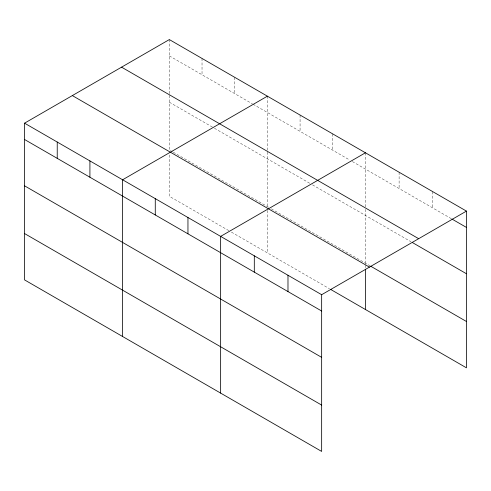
<?xml version="1.0" encoding="UTF-8"?>
<svg xmlns="http://www.w3.org/2000/svg" width="491" height="491" viewBox="0 0 491 491"><rect width="100%" height="100%" fill="white"/><g stroke="black" fill="none" stroke-linecap="round" stroke-linejoin="round"><path stroke-width="0.37" stroke-dasharray="2.46 1.84" d="M169.346 55.888L252.356 103.816M253.012 104.19L349.745 160.041M352.36 161.551L451.266 218.648M169.346 102.22L213.794 127.881M214.444 128.261L309.876 183.358M312.491 184.868L410.992 241.732M172.617 151.848L169.346 149.964L169.346 95.383M173.268 152.222L268.7 207.319M271.314 208.828L370.054 265.84M228.824 230.635L169.346 196.296L169.346 153.757M231.439 232.145L329.486 288.751M432.78 191.668L432.78 207.975M399.109 172.224L399.109 188.538M365.433 152.787L365.433 208.595M365.433 209.356L365.433 268.491M332.751 133.92L332.751 150.228M300.075 115.047L300.075 131.361M267.392 96.181L267.392 206.564M267.392 210.363L267.392 252.902M234.71 77.314L234.71 93.621M202.028 58.441L202.028 74.755M169.346 39.575L169.346 94.628"/><path stroke-width="0.74" d="M24.55 123.173L321.654 294.704L321.654 451.425L24.55 279.895L24.55 123.173L169.346 39.575L466.45 211.105L466.45 367.827L330.793 289.506M267.392 96.181L122.597 179.78L122.597 336.501M365.433 152.787L220.637 236.386L220.637 393.107M321.654 294.704L466.45 211.105M451.923 219.035L466.45 227.419M121.565 67.163L418.67 238.694M412.311 242.499L466.45 273.751M370.717 266.22L466.45 321.495M72.33 95.585L369.435 267.116M24.55 139.487L321.654 311.018M24.55 185.819L321.654 357.35M24.55 233.556L321.654 405.087M365.433 269.246L365.433 309.508M287.984 275.261L287.984 291.574M254.307 255.823L254.307 272.137M187.955 217.513L187.955 233.826M155.273 198.646L155.273 214.96M89.914 160.907L89.914 177.22M57.232 142.04L57.232 158.354"/></g></svg>
